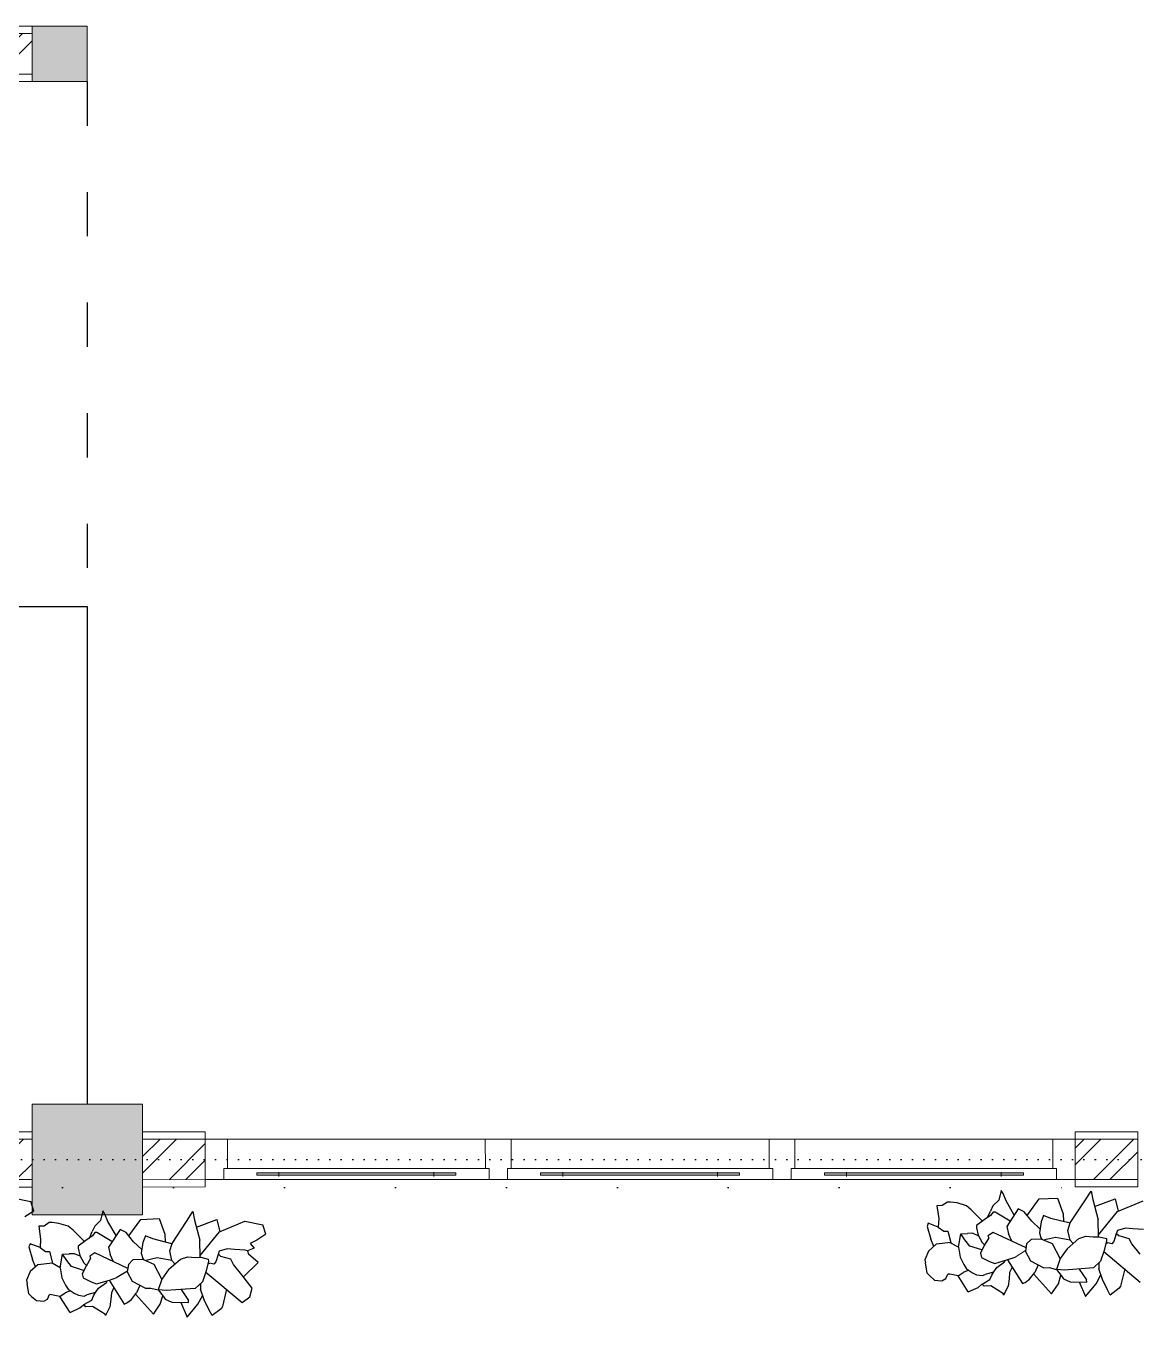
# Model space of a CAD drawing. Header units: millimetres. Extents: x -12161372 to 46643, y -9506984 to 15358.
# Drawn here: x 12592.6 to 12894.2, y 14543.7 to 14900.4 of the extents above; entities that cross this region are included whole.
import ezdxf

# ---------------------------------------------------------------- set-up
doc = ezdxf.new("R2010")
doc.units = ezdxf.units.MM
doc.linetypes.add('ACAD_ISO03W100', pattern=[30, 12, -18])
doc.linetypes.add('ACAD_ISO07W100', pattern=[3, 0, -3])
for name, color, linetype, lineweight in [('arsiran', 202, 'Continuous', 0), ('dinding', 110, 'Continuous', 9), ('jendela', 7, 'Continuous', 15), ('kolom', 150, 'Continuous', 13), ('tumbuhan', 3, 'Continuous', 5)]:
    doc.layers.add(name, color=color, linetype=linetype, lineweight=lineweight)
doc.layers.add('lahan', color=253, linetype='Continuous', plot=False)
doc.layers.add('lantai', color=9, linetype='Continuous')
doc.layers.add('RING BALOK', color=7, linetype='Continuous')

# ---------------------------------------------------------------- blocks, each defined once
blk = doc.blocks.new('*U68')
at = {"layer": 'arsiran'}
h = blk.add_hatch(dxfattribs=at)
h.set_pattern_fill('ANSI32', color=256)
h.set_pattern_definition([(45, (-2442.189, -4513.269), (-6.735192, 6.735192), []), (45, (-2437.699, -4513.269), (-6.735192, 6.735192), [])])
h.paths.add_polyline_path([(0, 5.5), (0, -5.5), (102.49, -5.5), (102.49, 5.5)])
blk.add_lwpolyline([(0, -5.5), (102.49, -5.5), (102.49, 5.5), (0, 5.5)], close=True, dxfattribs=at)
at = {"layer": 'dinding'}
blk.add_lwpolyline([(0, -7.5), (102.49, -7.5), (102.49, 7.5), (0, 7.5)], close=True, dxfattribs=at)
blk = doc.blocks.new('*U36')
at = {"layer": 'arsiran'}
h = blk.add_hatch(dxfattribs=at)
h.set_pattern_fill('ANSI32', color=256)
h.set_pattern_definition([(45, (-2496.686, -4513.269), (-6.735192, 6.735192), []), (45, (-2492.196, -4513.269), (-6.735192, 6.735192), [])])
h.paths.add_polyline_path([(0, 5.5), (0, -5.5), (47.99, -5.5), (47.99, 5.5)])
blk.add_lwpolyline([(0, -5.5), (47.99, -5.5), (47.99, 5.5), (0, 5.5)], close=True, dxfattribs=at)
at = {"layer": 'dinding'}
blk.add_lwpolyline([(0, -7.5), (47.99, -7.5), (47.99, 7.5), (0, 7.5)], close=True, dxfattribs=at)
blk = doc.blocks.new('*U41')
at = {"layer": 'arsiran'}
h = blk.add_hatch(dxfattribs=at)
h.set_pattern_fill('ANSI32', color=256, angle=0.0741)
h.set_pattern_definition([(45.07412, (-2521.851, -4516.535), (-6.743899, 6.726474), []), (45.07412, (-2517.361, -4516.529), (-6.743899, 6.726474), [])])
h.paths.add_polyline_path([(-0.01, 5.5), (0.01, -5.5), (17, -5.48), (16.98, 5.52)])
blk.add_lwpolyline([(0.01, -5.5), (17, -5.48), (16.98, 5.52), (-0.01, 5.5)], close=True, dxfattribs=at)
at = {"layer": 'dinding'}
blk.add_lwpolyline([(0.01, -7.5), (17, -7.48), (16.98, 7.52), (-0.01, 7.5)], close=True, dxfattribs=at)
blk = doc.blocks.new('*U37')
at = {"layer": 'arsiran'}
h = blk.add_hatch(dxfattribs=at)
h.set_pattern_fill('ANSI32', color=256)
h.set_pattern_definition([(45, (-2527.686, -4513.269), (-6.735192, 6.735192), []), (45, (-2523.196, -4513.269), (-6.735192, 6.735192), [])])
h.paths.add_polyline_path([(0, 5.5), (0, -5.5), (16.99, -5.5), (16.99, 5.5)])
blk.add_lwpolyline([(0, -5.5), (16.99, -5.5), (16.99, 5.5), (0, 5.5)], close=True, dxfattribs=at)
at = {"layer": 'dinding'}
blk.add_lwpolyline([(0, -7.5), (16.99, -7.5), (16.99, 7.5), (0, 7.5)], close=True, dxfattribs=at)

msp = doc.modelspace()

# ---------------------------------------------------------------- hatches: boundary and pattern name
at = {"layer": 'jendela'}
h = msp.add_hatch(color=256, dxfattribs=at)
h.dxf.hatch_style = 1
h.paths.add_polyline_path([(12709.171, 14588.668), (12709.171, 14589.268), (12655.171, 14589.268), (12655.171, 14588.668)])
h = msp.add_hatch(color=256, dxfattribs=at)
h.dxf.hatch_style = 1
h.paths.add_polyline_path([(12709.171, 14588.668), (12709.171, 14589.268), (12655.171, 14589.268), (12655.171, 14588.668)])
h = msp.add_hatch(color=256, dxfattribs=at)
h.dxf.hatch_style = 1
h.paths.add_polyline_path([(12655.178, 14588.663), (12655.178, 14589.263), (12709.178, 14589.263), (12709.178, 14588.663)])
h = msp.add_hatch(color=256, dxfattribs=at)
h.dxf.hatch_style = 1
h.paths.add_polyline_path([(12655.184, 14588.668), (12655.184, 14589.268), (12709.184, 14589.268), (12709.184, 14588.668)])
h = msp.add_hatch(color=256, dxfattribs=at)
h.dxf.hatch_style = 1
h.paths.add_polyline_path([(12655.184, 14588.668), (12655.184, 14589.268), (12709.184, 14589.268), (12709.184, 14588.668)])
h = msp.add_hatch(color=256, dxfattribs=at)
h.dxf.hatch_style = 1
h.paths.add_polyline_path([(12786.171, 14588.668), (12786.171, 14589.268), (12732.171, 14589.268), (12732.171, 14588.668)])
h = msp.add_hatch(color=256, dxfattribs=at)
h.dxf.hatch_style = 1
h.paths.add_polyline_path([(12786.171, 14588.668), (12786.171, 14589.268), (12732.171, 14589.268), (12732.171, 14588.668)])
h = msp.add_hatch(color=256, dxfattribs=at)
h.dxf.hatch_style = 1
h.paths.add_polyline_path([(12786.178, 14588.663), (12786.178, 14589.263), (12732.178, 14589.263), (12732.178, 14588.663)])
h = msp.add_hatch(color=256, dxfattribs=at)
h.dxf.hatch_style = 1
h.paths.add_polyline_path([(12732.184, 14588.668), (12732.184, 14589.268), (12786.184, 14589.268), (12786.184, 14588.668)])
h = msp.add_hatch(color=256, dxfattribs=at)
h.dxf.hatch_style = 1
h.paths.add_polyline_path([(12732.184, 14588.668), (12732.184, 14589.268), (12786.184, 14589.268), (12786.184, 14588.668)])
h = msp.add_hatch(color=256, dxfattribs=at)
h.dxf.hatch_style = 1
h.paths.add_polyline_path([(12863.171, 14588.668), (12863.171, 14589.268), (12809.171, 14589.268), (12809.171, 14588.668)])
h = msp.add_hatch(color=256, dxfattribs=at)
h.dxf.hatch_style = 1
h.paths.add_polyline_path([(12863.171, 14588.668), (12863.171, 14589.268), (12809.171, 14589.268), (12809.171, 14588.668)])
h = msp.add_hatch(color=256, dxfattribs=at)
h.dxf.hatch_style = 1
h.paths.add_polyline_path([(12863.178, 14588.663), (12863.178, 14589.263), (12809.178, 14589.263), (12809.178, 14588.663)])
h = msp.add_hatch(color=256, dxfattribs=at)
h.dxf.hatch_style = 1
h.paths.add_polyline_path([(12809.184, 14588.668), (12809.184, 14589.268), (12863.184, 14589.268), (12863.184, 14588.668)])
h = msp.add_hatch(color=256, dxfattribs=at)
h.dxf.hatch_style = 1
h.paths.add_polyline_path([(12809.184, 14588.668), (12809.184, 14589.268), (12863.184, 14589.268), (12863.184, 14588.668)])
at = {"layer": 'kolom'}
h = msp.add_hatch(color=256, dxfattribs=at)
h.dxf.hatch_style = 1
h.paths.add_polyline_path([(12609.199, 14900.423), (12594.199, 14900.423), (12594.199, 14885.423), (12609.199, 14885.423)])
h = msp.add_hatch(color=256, dxfattribs=at)
h.dxf.hatch_style = 1
h.paths.add_polyline_path([(12624.183, 14577.932), (12624.183, 14607.932), (12594.183, 14607.932), (12594.183, 14577.932)])

# ---------------------------------------------------------------- linework, layer by layer
at = {"layer": 'jendela'}
for p, q in [((12647.178, 14598.445), (12717.178, 14598.445)), ((12647.178, 14598.445), (12717.178, 14598.445)), ((12794.177, 14598.445), (12724.188, 14598.418)), ((12794.177, 14598.445), (12724.188, 14598.418)), ((12871.177, 14598.445), (12801.188, 14598.418)), ((12871.177, 14598.445), (12801.188, 14598.418)), ((12661.177, 14589.514), (12661.177, 14588.314)), ((12703.178, 14589.514), (12703.178, 14588.314)), ((12738.177, 14589.514), (12738.177, 14588.314)), ((12780.178, 14589.514), (12780.178, 14588.314)), ((12815.177, 14589.514), (12815.177, 14588.314)), ((12857.178, 14589.514), (12857.178, 14588.314)), ((12723.177, 14587.463), (12641.178, 14587.462)), ((12718.178, 14587.463), (12800.177, 14587.462)), ((12795.178, 14587.463), (12877.177, 14587.462)), ((12795.178, 14587.463), (12877.177, 14587.462))]:
    msp.add_line(p, q, dxfattribs=at)
for points in [[(12647.178, 14587.463), (12647.178, 14587.462), (12641.178, 14587.462), (12641.166, 14598.445)], [(12641.166, 14598.445), (12647.178, 14598.445), (12647.178, 14590.463)], [(12641.178, 14598.446), (12647.178, 14598.445), (12647.178, 14590.463)], [(12647.178, 14587.463), (12647.178, 14587.462), (12641.178, 14587.462), (12641.178, 14598.446)], [(12717.167, 14598.428), (12724.188, 14598.428), (12724.178, 14590.463), (12723.178, 14590.463), (12723.178, 14587.463), (12718.178, 14587.463)], [(12724.188, 14598.428), (12717.167, 14598.428), (12717.178, 14590.463), (12718.178, 14590.463), (12718.178, 14587.463), (12723.178, 14587.463)], [(12724.188, 14598.428), (12717.167, 14598.428), (12717.178, 14590.463), (12718.178, 14590.463), (12718.178, 14587.463), (12723.178, 14587.463)], [(12801.188, 14598.428), (12794.167, 14598.428), (12794.177, 14590.463), (12795.177, 14590.463), (12795.177, 14587.463), (12800.177, 14587.463)], [(12794.167, 14598.428), (12801.188, 14598.428), (12801.178, 14590.463), (12800.178, 14590.463), (12800.178, 14587.463), (12795.178, 14587.463)], [(12801.188, 14598.428), (12794.167, 14598.428), (12794.178, 14590.463), (12795.178, 14590.463), (12795.178, 14587.463), (12800.178, 14587.463)], [(12877.177, 14598.446), (12871.177, 14598.445), (12871.177, 14590.463)], [(12871.177, 14587.463), (12871.177, 14587.462), (12877.177, 14587.462), (12877.177, 14598.446)], [(12871.177, 14587.463), (12871.177, 14587.462), (12877.177, 14587.462), (12877.189, 14598.445)], [(12877.189, 14598.445), (12871.177, 14598.445), (12871.177, 14590.463)]]:
    msp.add_lwpolyline(points, dxfattribs=at)
for points in [[(12718.178, 14587.463), (12646.178, 14587.463), (12646.178, 14590.463), (12718.178, 14590.463)], [(12718.178, 14587.463), (12646.178, 14587.463), (12646.178, 14590.463), (12718.178, 14590.463)], [(12709.178, 14589.263), (12655.178, 14589.263), (12655.178, 14588.663), (12709.178, 14588.663)], [(12655.178, 14589.263), (12709.178, 14589.263), (12709.178, 14588.663), (12655.178, 14588.663)], [(12709.178, 14589.263), (12655.178, 14589.263), (12655.178, 14588.663), (12709.178, 14588.663)], [(12709.178, 14589.263), (12655.178, 14589.263), (12655.178, 14588.663), (12709.178, 14588.663)], [(12655.178, 14589.263), (12709.178, 14589.263), (12709.178, 14588.663), (12655.178, 14588.663)], [(12723.178, 14587.463), (12795.178, 14587.463), (12795.178, 14590.463), (12723.178, 14590.463)], [(12723.178, 14587.463), (12795.178, 14587.463), (12795.178, 14590.463), (12723.178, 14590.463)], [(12732.178, 14589.263), (12786.178, 14589.263), (12786.178, 14588.663), (12732.178, 14588.663)], [(12786.178, 14589.263), (12732.178, 14589.263), (12732.178, 14588.663), (12786.178, 14588.663)], [(12732.178, 14589.263), (12786.178, 14589.263), (12786.178, 14588.663), (12732.178, 14588.663)], [(12732.178, 14589.263), (12786.178, 14589.263), (12786.178, 14588.663), (12732.178, 14588.663)], [(12786.178, 14589.263), (12732.178, 14589.263), (12732.178, 14588.663), (12786.178, 14588.663)], [(12800.177, 14587.463), (12872.177, 14587.463), (12872.177, 14590.463), (12800.177, 14590.463)], [(12800.178, 14587.463), (12872.178, 14587.463), (12872.178, 14590.463), (12800.178, 14590.463)], [(12809.177, 14589.263), (12863.177, 14589.263), (12863.177, 14588.663), (12809.177, 14588.663)], [(12863.177, 14589.263), (12809.177, 14589.263), (12809.177, 14588.663), (12863.177, 14588.663)], [(12809.178, 14589.263), (12863.178, 14589.263), (12863.178, 14588.663), (12809.178, 14588.663)], [(12863.178, 14589.263), (12809.178, 14589.263), (12809.178, 14588.663), (12863.178, 14588.663)], [(12809.178, 14589.263), (12863.178, 14589.263), (12863.178, 14588.663), (12809.178, 14588.663)]]:
    msp.add_lwpolyline(points, close=True, dxfattribs=at)
at = {"layer": 'kolom'}
for points in [[(12594.183, 14885.423), (12609.183, 14885.423), (12609.183, 14900.423), (12594.183, 14900.423)], [(12594.183, 14577.932), (12624.183, 14577.932), (12624.183, 14607.932), (12594.183, 14607.932)]]:
    msp.add_lwpolyline(points, close=True, dxfattribs=at)
at = {"layer": 'lahan', "linetype": 'ACAD_ISO07W100', "ltscale": 10}
msp.add_lwpolyline([(12331.589, 14585.301), (12901.683, 14585.301), (12901.683, 14307.924), (12331.589, 14307.924)], close=True, dxfattribs=at)
at = {"layer": 'lantai', "linetype": 'ACAD_ISO03W100'}
msp.add_line((12609.183, 14885.432), (12609.183, 14742.932), dxfattribs=at)
at = {"layer": 'lantai'}
for p, q in [((12420.183, 14742.932), (12609.183, 14742.932)), ((12609.183, 14742.932), (12609.183, 14607.932))]:
    msp.add_line(p, q, dxfattribs=at)
at = {"layer": 'lantai', "linetype": 'ACAD_ISO07W100'}
msp.add_line((12309.183, 14592.932), (12909.183, 14592.932), dxfattribs=at)
at = {"layer": 'RING BALOK', "linetype": 'Continuous'}
for p, q in [((12588.986, 14582.476), (12593.865, 14581.511)), ((12594.663, 14578.933), (12593.865, 14581.511)), ((12842.566, 14581.332), (12841.157, 14580.406)), ((12843.389, 14581.364), (12842.566, 14581.332)), ((12845.192, 14581.146), (12843.389, 14581.364)), ((12856.485, 14581.887), (12854.915, 14580.375)), ((12857.123, 14584.522), (12856.485, 14581.887)), ((12857.688, 14583.675), (12857.123, 14584.522)), ((12858.468, 14581.676), (12857.688, 14583.675)), ((12860.683, 14577.815), (12858.468, 14581.676)), ((12864.186, 14577.727), (12867.427, 14582.215)), ((12867.427, 14582.215), (12872.384, 14582.465)), ((12872.384, 14582.465), (12873.933, 14578.214)), ((12875.893, 14575.703), (12879.843, 14581.66)), ((12879.843, 14581.66), (12881.557, 14584.337)), ((12881.557, 14584.337), (12881.987, 14582.035)), ((12881.987, 14582.035), (12883.411, 14576.583)), ((12882.487, 14580.12), (12888.03, 14582.215)), ((12888.03, 14582.215), (12888.835, 14578.868)), ((12888.731, 14578.825), (12895.647, 14581.71)), ((12594.663, 14578.933), (12592.195, 14577.385)), ((12613.413, 14578.965), (12612.775, 14576.33)), ((12613.977, 14578.117), (12613.413, 14578.965)), ((12614.757, 14576.119), (12613.977, 14578.117)), ((12636.132, 14576.102), (12637.846, 14578.78)), ((12637.846, 14578.78), (12638.276, 14576.478)), ((12841.157, 14580.406), (12839.722, 14580.348)), ((12839.722, 14580.348), (12840.187, 14576.888)), ((12847.73, 14580.378), (12845.192, 14581.146)), ((12849.021, 14579.27), (12847.73, 14580.378)), ((12852.086, 14576.195), (12849.021, 14579.27)), ((12854.277, 14577.74), (12852.519, 14576.51)), ((12853.45, 14577.161), (12854.242, 14578.898)), ((12854.915, 14580.375), (12854.242, 14578.898)), ((12854.968, 14578.637), (12854.277, 14577.74)), ((12855.506, 14578.659), (12854.968, 14578.637)), ((12859.533, 14576.21), (12855.506, 14578.659)), ((12861.768, 14579.488), (12858.68, 14574.726)), ((12863.409, 14578.684), (12861.768, 14579.488)), ((12865.462, 14576.157), (12863.409, 14578.684)), ((12868.647, 14577.733), (12867.982, 14575.967)), ((12870.647, 14576.943), (12868.647, 14577.733)), ((12873.933, 14578.214), (12874.059, 14576.068)), ((12883.537, 14572.445), (12888.731, 14578.825)), ((12597.446, 14574.848), (12596.011, 14574.791)), ((12596.011, 14574.791), (12596.476, 14571.33)), ((12598.855, 14575.774), (12597.446, 14574.848)), ((12599.678, 14575.807), (12598.855, 14575.774)), ((12601.481, 14575.589), (12599.678, 14575.807)), ((12604.019, 14574.82), (12601.481, 14575.589)), ((12605.311, 14573.712), (12604.019, 14574.82)), ((12611.204, 14574.817), (12610.531, 14573.341)), ((12612.775, 14576.33), (12611.204, 14574.817)), ((12616.972, 14572.258), (12614.757, 14576.119)), ((12620.475, 14572.17), (12623.716, 14576.657)), ((12623.716, 14576.657), (12628.673, 14576.908)), ((12628.673, 14576.908), (12630.222, 14572.656)), ((12632.183, 14570.146), (12636.132, 14576.102)), ((12638.276, 14576.478), (12639.7, 14571.025)), ((12638.776, 14574.563), (12644.319, 14576.657)), ((12644.319, 14576.657), (12645.124, 14573.311)), ((12645.02, 14573.267), (12651.937, 14576.153)), ((12651.937, 14576.153), (12656.816, 14575.188)), ((12657.613, 14572.61), (12656.816, 14575.188)), ((12837.352, 14575.615), (12837.02, 14574.732)), ((12837.02, 14574.732), (12838.023, 14571.292)), ((12840.078, 14574.564), (12837.352, 14575.615)), ((12840.187, 14576.888), (12840.078, 14574.564)), ((12840.078, 14574.564), (12841.549, 14573.463)), ((12852.519, 14576.51), (12850.41, 14574.976)), ((12850.41, 14574.976), (12850.428, 14574.397)), ((12850.428, 14574.397), (12850.848, 14572.384)), ((12858.68, 14574.726), (12859.101, 14572.713)), ((12867.684, 14574.03), (12865.462, 14576.157)), ((12867.982, 14575.967), (12867.533, 14573.05)), ((12875.862, 14575.605), (12870.647, 14576.943)), ((12875.238, 14573.647), (12875.893, 14575.703)), ((12883.552, 14571.95), (12883.411, 14576.583)), ((12890.846, 14574.27), (12888.71, 14573.605)), ((12892.828, 14574.059), (12890.846, 14574.27)), ((12596.476, 14571.33), (12596.367, 14569.006)), ((12608.375, 14570.638), (12605.311, 14573.712)), ((12608.808, 14570.952), (12606.699, 14569.419)), ((12610.566, 14572.182), (12608.808, 14570.952)), ((12609.739, 14571.604), (12610.531, 14573.341)), ((12611.257, 14573.08), (12610.566, 14572.182)), ((12611.796, 14573.101), (12611.257, 14573.08)), ((12615.822, 14570.652), (12611.796, 14573.101)), ((12618.057, 14573.931), (12614.969, 14569.169)), ((12619.698, 14573.127), (12618.057, 14573.931)), ((12621.751, 14570.599), (12619.698, 14573.127)), ((12623.973, 14568.472), (12621.751, 14570.599)), ((12624.936, 14572.176), (12624.271, 14570.41)), ((12626.936, 14571.386), (12624.936, 14572.176)), ((12632.151, 14570.047), (12626.936, 14571.386)), ((12630.222, 14572.656), (12630.348, 14570.51)), ((12639.841, 14566.392), (12639.7, 14571.025)), ((12639.826, 14566.887), (12645.02, 14573.267)), ((12655.146, 14571.062), (12653.378, 14570.122)), ((12657.613, 14572.61), (12655.146, 14571.062)), ((12838.829, 14569.317), (12838.023, 14571.292)), ((12841.549, 14573.463), (12842.625, 14573.506)), ((12842.625, 14573.506), (12843.44, 14570.349)), ((12845.56, 14569.092), (12846.166, 14572.777)), ((12846.166, 14572.777), (12847.96, 14572.849)), ((12847.296, 14571.082), (12846.166, 14572.777)), ((12848.605, 14569.395), (12847.296, 14571.082)), ((12849.396, 14572.906), (12847.96, 14572.849)), ((12850.936, 14572.231), (12849.396, 14572.906)), ((12850.848, 14572.384), (12851.987, 14570.4)), ((12853.745, 14571.63), (12852.552, 14569.553)), ((12854.957, 14573.128), (12853.548, 14572.202)), ((12853.548, 14572.202), (12853.745, 14571.63)), ((12863.873, 14568.908), (12854.957, 14573.128)), ((12859.988, 14570.747), (12859.101, 14572.713)), ((12865.253, 14571.219), (12864.033, 14570.011)), ((12867.944, 14571.327), (12865.253, 14571.219)), ((12867.533, 14573.05), (12867.936, 14571.616)), ((12867.936, 14571.616), (12868.124, 14571.334)), ((12871.038, 14570), (12867.944, 14571.327)), ((12870.277, 14571.42), (12868.85, 14571.073)), ((12871.882, 14571.774), (12870.277, 14571.42)), ((12875.856, 14571.062), (12871.882, 14571.774)), ((12875.029, 14568.71), (12878.179, 14571.445)), ((12875.856, 14571.062), (12875.238, 14573.647)), ((12876.674, 14570.138), (12875.856, 14571.062)), ((12878.179, 14571.445), (12880.135, 14572.103)), ((12880.135, 14572.103), (12882.117, 14571.892)), ((12882.117, 14571.892), (12883.732, 14571.957)), ((12883.732, 14571.957), (12885.723, 14571.456)), ((12885.74, 14570.877), (12885.102, 14568.242)), ((12885.723, 14571.456), (12885.74, 14570.877)), ((12887.723, 14570.666), (12887.202, 14570.066)), ((12888.378, 14572.722), (12887.723, 14570.666)), ((12888.71, 14573.605), (12888.378, 14572.722)), ((12888.429, 14572.858), (12889.113, 14572.171)), ((12891.831, 14571.41), (12889.113, 14572.171)), ((12892.593, 14569.991), (12891.831, 14571.41)), ((12895.707, 14573.884), (12892.828, 14574.059)), ((12593.641, 14570.057), (12593.309, 14569.174)), ((12593.309, 14569.174), (12594.312, 14565.735)), ((12596.367, 14569.006), (12593.641, 14570.057)), ((12596.367, 14569.006), (12597.838, 14567.905)), ((12597.838, 14567.905), (12598.914, 14567.948)), ((12598.914, 14567.948), (12599.729, 14564.791)), ((12601.85, 14563.535), (12602.456, 14567.22)), ((12602.456, 14567.22), (12604.249, 14567.291)), ((12603.585, 14565.525), (12602.456, 14567.22)), ((12605.685, 14567.348), (12604.249, 14567.291)), ((12607.225, 14566.674), (12605.685, 14567.348)), ((12606.699, 14569.419), (12606.717, 14568.839)), ((12606.717, 14568.839), (12607.138, 14566.827)), ((12611.246, 14567.57), (12609.837, 14566.644)), ((12620.162, 14563.351), (12611.246, 14567.57)), ((12614.969, 14569.169), (12615.39, 14567.156)), ((12616.277, 14565.189), (12615.39, 14567.156)), ((12624.271, 14570.41), (12623.822, 14567.492)), ((12623.822, 14567.492), (12624.225, 14566.059)), ((12631.527, 14568.09), (12632.183, 14570.146)), ((12632.145, 14565.505), (12631.527, 14568.09)), ((12644.667, 14567.165), (12644.012, 14565.109)), ((12645, 14568.048), (12644.667, 14567.165)), ((12644.718, 14567.3), (12645.403, 14566.614)), ((12647.135, 14568.713), (12645, 14568.048)), ((12649.117, 14568.502), (12647.135, 14568.713)), ((12651.996, 14568.327), (12649.117, 14568.502)), ((12652.608, 14568.134), (12651.996, 14568.327)), ((12654.465, 14568.891), (12652.608, 14568.134)), ((12652.608, 14568.134), (12652.929, 14567.204)), ((12655.511, 14564.988), (12652.929, 14567.204)), ((12653.378, 14570.122), (12654.465, 14568.891)), ((12837.403, 14568.078), (12836.397, 14565.718)), ((12839.502, 14569.902), (12837.403, 14568.078)), ((12843.44, 14570.349), (12839.502, 14569.902)), ((12845.56, 14569.092), (12843.323, 14570.335)), ((12845.544, 14569.102), (12846.002, 14566.392)), ((12851.869, 14568.366), (12848.605, 14569.395)), ((12852.552, 14569.553), (12851.537, 14567.482)), ((12851.537, 14567.482), (12851.752, 14566.331)), ((12852.654, 14569.731), (12851.987, 14570.4)), ((12864.033, 14570.011), (12863.736, 14567.969)), ((12863.736, 14567.969), (12865.072, 14565.413)), ((12873.136, 14566.025), (12871.038, 14570)), ((12875.029, 14568.71), (12873.136, 14566.025)), ((12885.102, 14568.242), (12884.114, 14565.303)), ((12885.02, 14567.904), (12894.885, 14559.644)), ((12885.599, 14570.292), (12886.117, 14570.312)), ((12887.202, 14570.066), (12886.117, 14570.312)), ((12894.834, 14567.181), (12892.593, 14569.991)), ((12595.791, 14564.344), (12593.692, 14562.521)), ((12595.118, 14563.76), (12594.312, 14565.735)), ((12599.729, 14564.791), (12595.791, 14564.344)), ((12601.85, 14563.535), (12599.612, 14564.777)), ((12601.833, 14563.544), (12602.291, 14560.834)), ((12604.894, 14563.838), (12603.585, 14565.525)), ((12608.158, 14562.808), (12604.894, 14563.838)), ((12607.138, 14566.827), (12608.276, 14564.842)), ((12608.841, 14563.995), (12607.826, 14561.925)), ((12608.943, 14564.173), (12608.276, 14564.842)), ((12610.035, 14566.072), (12608.841, 14563.995)), ((12609.837, 14566.644), (12610.035, 14566.072)), ((12620.322, 14564.453), (12620.025, 14562.412)), ((12621.543, 14565.662), (12620.322, 14564.453)), ((12624.234, 14565.769), (12621.543, 14565.662)), ((12624.225, 14566.059), (12624.413, 14565.776)), ((12627.328, 14564.443), (12624.234, 14565.769)), ((12626.566, 14565.862), (12625.139, 14565.515)), ((12628.171, 14566.216), (12626.566, 14565.862)), ((12629.425, 14560.467), (12627.328, 14564.443)), ((12632.145, 14565.505), (12628.171, 14566.216)), ((12631.319, 14563.152), (12634.468, 14565.888)), ((12632.963, 14564.581), (12632.145, 14565.505)), ((12634.468, 14565.888), (12636.424, 14566.546)), ((12636.424, 14566.546), (12638.406, 14566.335)), ((12638.406, 14566.335), (12640.021, 14566.399)), ((12640.021, 14566.399), (12642.012, 14565.899)), ((12642.029, 14565.32), (12641.391, 14562.685)), ((12641.888, 14564.734), (12642.406, 14564.755)), ((12642.012, 14565.899), (12642.029, 14565.32)), ((12643.491, 14564.508), (12642.406, 14564.755)), ((12644.012, 14565.109), (12643.491, 14564.508)), ((12648.12, 14565.853), (12645.403, 14566.614)), ((12648.882, 14564.433), (12648.12, 14565.853)), ((12651.123, 14561.623), (12648.882, 14564.433)), ((12651.573, 14561.037), (12655.511, 14564.988)), ((12836.397, 14565.718), (12836.603, 14564.857)), ((12837.066, 14562.037), (12836.603, 14564.857)), ((12846.002, 14566.392), (12846.961, 14564.4)), ((12846.961, 14564.4), (12847.714, 14563.271)), ((12851.752, 14566.331), (12853.94, 14565.259)), ((12853.94, 14565.259), (12855.393, 14564.737)), ((12855.105, 14562.406), (12855.967, 14563.6)), ((12855.393, 14564.737), (12858.954, 14565.749)), ((12855.967, 14563.6), (12858.075, 14565.134)), ((12858.064, 14565.496), (12858.075, 14565.134)), ((12858.81, 14565.7), (12862.925, 14559.239)), ((12858.954, 14565.749), (12860.91, 14566.407)), ((12860.088, 14563.693), (12859.419, 14562.288)), ((12865.072, 14565.413), (12868.721, 14563.529)), ((12867.182, 14564.324), (12866.245, 14562.271)), ((12868.721, 14563.529), (12870.157, 14563.587)), ((12870.157, 14563.587), (12872.148, 14563.086)), ((12873.136, 14566.025), (12872.148, 14563.086)), ((12882.194, 14563.487), (12874.309, 14562.882)), ((12884.114, 14565.303), (12882.194, 14563.487)), ((12883.591, 14564.808), (12883.638, 14563.255)), ((12593.692, 14562.521), (12592.686, 14560.161)), ((12592.686, 14560.161), (12592.892, 14559.299)), ((12602.291, 14560.834), (12603.25, 14558.843)), ((12607.826, 14561.925), (12608.041, 14560.774)), ((12608.041, 14560.774), (12610.229, 14559.701)), ((12611.682, 14559.179), (12615.243, 14560.191)), ((12614.353, 14559.938), (12614.364, 14559.576)), ((12615.099, 14560.143), (12619.214, 14553.681)), ((12615.243, 14560.191), (12617.199, 14560.849)), ((12620.059, 14562.644), (12617.199, 14560.849)), ((12620.025, 14562.412), (12621.361, 14559.856)), ((12621.361, 14559.856), (12625.011, 14557.972)), ((12629.425, 14560.467), (12628.437, 14557.529)), ((12631.319, 14563.152), (12629.425, 14560.467)), ((12641.391, 14562.685), (12640.404, 14559.746)), ((12641.31, 14562.346), (12651.174, 14554.087)), ((12653.929, 14557.966), (12651.123, 14561.623)), ((12837.066, 14562.037), (12837.791, 14561.31)), ((12837.791, 14561.31), (12839.082, 14560.201)), ((12839.082, 14560.201), (12841.064, 14559.99)), ((12841.064, 14559.99), (12842.123, 14560.613)), ((12842.123, 14560.613), (12842.626, 14561.792)), ((12843.174, 14561.77), (12842.626, 14561.792)), ((12845.441, 14561.325), (12843.174, 14561.77)), ((12845.441, 14561.325), (12846.849, 14562.251)), ((12848.218, 14556.959), (12845.441, 14561.325)), ((12848.344, 14562.853), (12846.849, 14562.251)), ((12847.714, 14563.271), (12849.364, 14562.177)), ((12849.364, 14562.177), (12850.458, 14561.641)), ((12850.458, 14561.641), (12852.082, 14561.415)), ((12851.973, 14559.092), (12854.09, 14560.336)), ((12852.082, 14561.415), (12852.79, 14561.734)), ((12855.076, 14562.356), (12852.79, 14561.734)), ((12854.09, 14560.336), (12854.593, 14561.516)), ((12854.593, 14561.516), (12855.105, 14562.406)), ((12859.293, 14560.543), (12858.996, 14558.502)), ((12859.419, 14562.288), (12859.293, 14560.543)), ((12863.634, 14559.557), (12864.863, 14560.476)), ((12864.863, 14560.476), (12866.245, 14562.271)), ((12865.95, 14561.887), (12870.835, 14556.459)), ((12872.148, 14563.086), (12873.457, 14561.399)), ((12874.309, 14562.882), (12872.148, 14563.086)), ((12872.694, 14559.209), (12873.367, 14561.514)), ((12873.457, 14561.399), (12874.021, 14560.551)), ((12874.021, 14560.551), (12875.842, 14559.754)), ((12878.339, 14563.191), (12880.318, 14560.223)), ((12880.336, 14559.644), (12880.318, 14560.223)), ((12882.918, 14559.209), (12884.189, 14561.655)), ((12884.624, 14560.395), (12883.638, 14563.255)), ((12885.968, 14557.549), (12884.624, 14560.395)), ((12890.644, 14563.244), (12889.529, 14558.561)), ((12593.355, 14556.479), (12592.892, 14559.299)), ((12593.355, 14556.479), (12594.08, 14555.752)), ((12601.73, 14555.767), (12603.138, 14556.693)), ((12604.633, 14557.296), (12603.138, 14556.693)), ((12603.25, 14558.843), (12604.003, 14557.713)), ((12604.003, 14557.713), (12605.653, 14556.619)), ((12605.653, 14556.619), (12606.747, 14556.083)), ((12611.366, 14556.799), (12609.08, 14556.176)), ((12610.229, 14559.701), (12611.682, 14559.179)), ((12610.882, 14555.958), (12611.394, 14556.848)), ((12611.394, 14556.848), (12612.256, 14558.043)), ((12612.256, 14558.043), (12614.364, 14559.576)), ((12615.708, 14556.731), (12615.582, 14554.986)), ((12616.377, 14558.136), (12615.708, 14556.731)), ((12621.152, 14554.918), (12622.534, 14556.713)), ((12622.239, 14556.33), (12627.124, 14550.901)), ((12623.471, 14558.766), (12622.534, 14556.713)), ((12625.011, 14557.972), (12626.446, 14558.029)), ((12626.446, 14558.029), (12628.437, 14557.529)), ((12628.437, 14557.529), (12629.746, 14555.841)), ((12630.599, 14557.325), (12628.437, 14557.529)), ((12638.483, 14557.93), (12630.599, 14557.325)), ((12634.629, 14557.634), (12636.607, 14554.665)), ((12640.404, 14559.746), (12638.483, 14557.93)), ((12639.88, 14559.25), (12639.927, 14557.697)), ((12640.913, 14554.837), (12639.927, 14557.697)), ((12646.933, 14557.687), (12645.818, 14553.003)), ((12653.282, 14555.621), (12653.929, 14557.966)), ((12848.218, 14556.959), (12850.851, 14558.209)), ((12850.851, 14558.209), (12851.896, 14559.046)), ((12852.529, 14558.534), (12851.973, 14559.092)), ((12854.323, 14558.605), (12852.529, 14558.534)), ((12857.802, 14556.425), (12854.323, 14558.605)), ((12857.811, 14556.135), (12857.802, 14556.425)), ((12858.996, 14558.502), (12857.811, 14556.135)), ((12862.925, 14559.239), (12863.634, 14559.557)), ((12870.835, 14556.459), (12872.694, 14559.209)), ((12875.842, 14559.754), (12880.336, 14559.644)), ((12878.266, 14559.695), (12879.975, 14555.708)), ((12879.975, 14555.708), (12882.918, 14559.209)), ((12886.73, 14556.129), (12885.968, 14557.549)), ((12889.188, 14557.967), (12886.73, 14556.129)), ((12889.529, 14558.561), (12889.188, 14557.967)), ((12594.08, 14555.752), (12595.371, 14554.644)), ((12595.371, 14554.644), (12597.354, 14554.433)), ((12597.354, 14554.433), (12598.412, 14555.055)), ((12598.412, 14555.055), (12598.915, 14556.235)), ((12599.464, 14556.213), (12598.915, 14556.235)), ((12601.73, 14555.767), (12599.464, 14556.213)), ((12604.507, 14551.401), (12601.73, 14555.767)), ((12606.747, 14556.083), (12608.371, 14555.858)), ((12607.14, 14552.652), (12608.185, 14553.489)), ((12608.262, 14553.534), (12610.38, 14554.778)), ((12608.818, 14552.976), (12608.262, 14553.534)), ((12608.371, 14555.858), (12609.08, 14556.176)), ((12610.612, 14553.048), (12608.818, 14552.976)), ((12610.38, 14554.778), (12610.882, 14555.958)), ((12614.091, 14550.867), (12610.612, 14553.048)), ((12615.285, 14552.945), (12614.1, 14550.578)), ((12615.582, 14554.986), (12615.285, 14552.945)), ((12619.214, 14553.681), (12619.923, 14553.999)), ((12619.923, 14553.999), (12621.152, 14554.918)), ((12627.124, 14550.901), (12628.983, 14553.652)), ((12628.983, 14553.652), (12629.656, 14555.957)), ((12629.746, 14555.841), (12630.311, 14554.994)), ((12630.311, 14554.994), (12632.131, 14554.197)), ((12632.131, 14554.197), (12636.625, 14554.086)), ((12634.555, 14554.137), (12636.264, 14550.151)), ((12636.264, 14550.151), (12639.207, 14553.652)), ((12636.625, 14554.086), (12636.607, 14554.665)), ((12639.207, 14553.652), (12640.479, 14556.097)), ((12642.257, 14551.991), (12640.913, 14554.837)), ((12645.818, 14553.003), (12645.477, 14552.41)), ((12651.174, 14554.087), (12653.282, 14555.621)), ((12604.507, 14551.401), (12607.14, 14552.652)), ((12614.1, 14550.578), (12614.091, 14550.867)), ((12643.019, 14550.572), (12642.257, 14551.991)), ((12645.477, 14552.41), (12643.019, 14550.572))]:
    msp.add_line(p, q, dxfattribs=at)
at = {"layer": 'tumbuhan', "linetype": 'Continuous'}
msp.add_line((12863.77, 14568.201), (12860.91, 14566.407), dxfattribs=at)

# ---------------------------------------------------------------- block references
at = {"layer": 'dinding'}
for name, p in [('*U68', (12491.691, 14892.923)), ('*U36', (12546.183, 14592.949)), ('*U41', (12624.183, 14592.932)), ('*U37', (12877.183, 14592.954))]:
    msp.add_blockref(name, p, dxfattribs=at)

doc.saveas('drawing.dxf')
